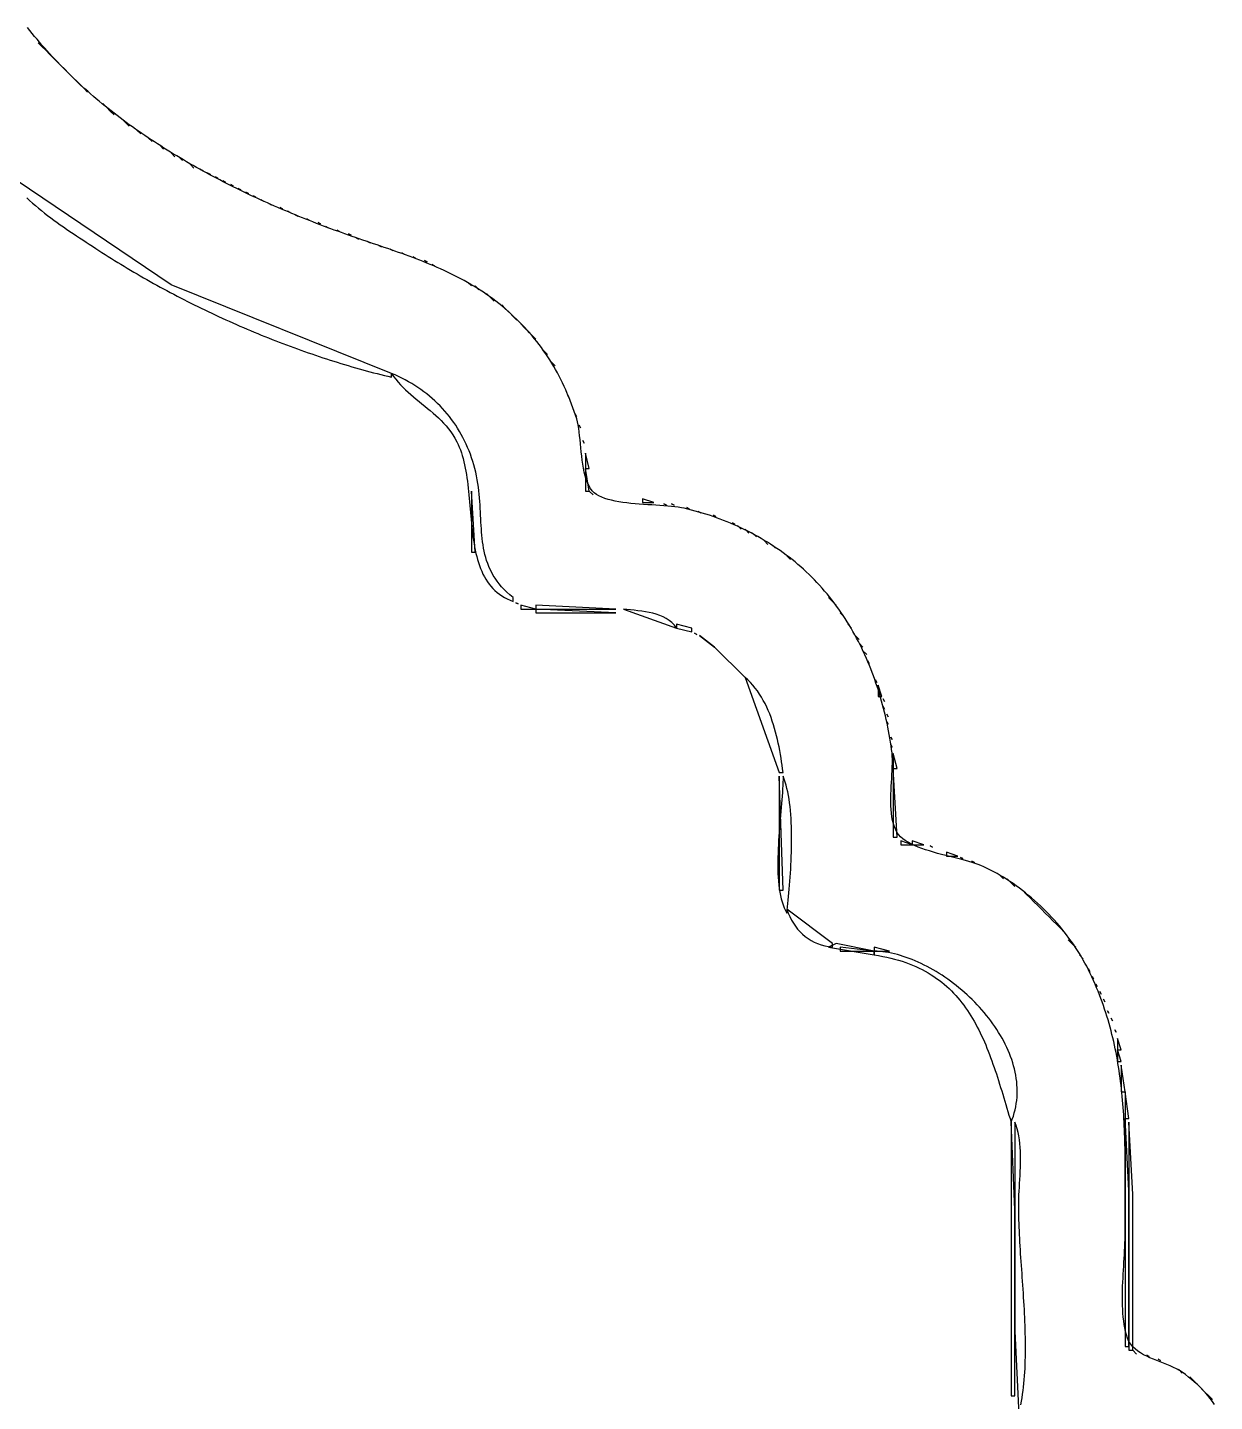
# Model space of a CAD drawing. Extents: x 0 to 2380, y 238 to 1416.
# Drawn here: x 643.2 to 955.5, y 613.5 to 975 of the extents above; entities that cross this region are included whole.
import ezdxf

# ---------------------------------------------------------------- set-up
doc = ezdxf.new("R2010")
doc.units = 0
doc.header["$MEASUREMENT"] = 0
for name, color, linetype in [('C139', 139, 'Continuous'), ('C147', 147, 'Continuous'), ('C149', 149, 'Continuous'), ('C250', 250, 'Continuous'), ('C251', 251, 'Continuous'), ('C252', 252, 'Continuous'), ('C253', 253, 'Continuous'), ('C254', 254, 'Continuous'), ('C37', 37, 'Continuous'), ('C59', 59, 'Continuous'), ('C87', 87, 'Continuous')]:
    doc.layers.add(name, color=color, linetype=linetype)

msp = doc.modelspace()

# ---------------------------------------------------------------- linework, layer by layer
at = {"layer": 'C139'}
for points in [[(842, 778), (841.99, 777.22), (841.97, 776.39), (841.93, 775.54), (841.89, 774.65), (841.83, 773.73), (841.76, 772.78), (841.69, 771.8), (841.61, 770.8), (841.52, 769.78), (841.43, 768.74), (841.34, 767.68), (841.25, 766.61), (841.16, 765.53), (841.07, 764.43), (840.99, 763.33), (840.91, 762.23), (840.84, 761.12), (840.77, 760.01), (840.72, 758.9), (840.68, 757.8), (840.65, 756.7), (840.63, 755.62), (840.63, 754.54), (840.64, 753.48), (840.67, 752.43), (840.73, 751.41), (840.8, 750.4), (840.9, 749.42), (841.02, 748.46), (841.16, 747.53), (841.33, 746.63), (841.53, 745.76), (841.76, 744.93), (842.02, 744.14), (842.31, 743.38), (842.64, 742.67), (843, 742), (843.09, 742.8), (843.18, 743.64), (843.27, 744.52), (843.36, 745.43), (843.45, 746.36), (843.54, 747.33), (843.63, 748.32), (843.71, 749.33), (843.79, 750.37), (843.87, 751.42), (843.94, 752.5), (844.01, 753.58), (844.07, 754.68), (844.13, 755.79), (844.17, 756.9), (844.21, 758.02), (844.24, 759.14), (844.26, 760.27), (844.26, 761.39), (844.26, 762.5), (844.24, 763.62), (844.21, 764.72), (844.17, 765.81), (844.11, 766.89), (844.04, 767.96), (843.95, 769), (843.84, 770.03), (843.72, 771.03), (843.57, 772.01), (843.41, 772.97), (843.23, 773.89), (843.03, 774.78), (842.81, 775.64), (842.56, 776.47), (842.29, 777.25), (842, 778)], [(903, 687), (903, 632), (904, 610)], [(904.59, 612.65), (904.75, 613.56), (904.9, 614.48), (905.04, 615.42), (905.17, 616.36), (905.28, 617.31), (905.38, 618.27), (905.46, 619.24), (905.54, 620.22), (905.6, 621.21), (905.66, 622.2), (905.7, 623.2), (905.74, 624.21), (905.76, 625.23), (905.78, 626.25), (905.78, 627.28), (905.78, 628.31), (905.77, 629.34), (905.76, 630.38), (905.73, 631.43), (905.7, 632.47), (905.67, 633.52), (905.63, 634.58), (905.58, 635.63), (905.53, 636.69), (905.48, 637.74), (905.42, 638.8), (905.36, 639.86), (905.29, 640.91), (905.22, 641.97), (905.16, 643.03), (905.08, 644.08), (905.01, 645.13), (904.94, 646.18), (904.87, 647.22), (904.79, 648.26), (904.72, 649.3), (904.65, 650.34), (904.58, 651.36), (904.51, 652.39), (904.45, 653.4), (904.38, 654.42), (904.33, 655.42), (904.27, 656.42), (904.22, 657.41), (904.17, 658.39), (904.13, 659.36), (904.09, 660.33), (904.06, 661.28), (904.03, 662.23), (904.02, 663.16), (904, 664.09), (904, 665), (904.01, 665.93), (904.04, 666.88), (904.07, 667.86), (904.12, 668.86), (904.18, 669.87), (904.24, 670.9), (904.3, 671.95), (904.36, 673), (904.41, 674.06), (904.45, 675.12), (904.47, 676.18), (904.49, 677.24), (904.48, 678.3), (904.45, 679.34), (904.39, 680.37), (904.31, 681.39), (904.19, 682.39), (904.04, 683.36), (903.84, 684.32), (903.61, 685.24), (903.33, 686.14), (903, 687)]]:
    msp.add_lwpolyline(points, dxfattribs=at)
at = {"layer": 'C147'}
msp.add_lwpolyline([(810.67, 849.67), (811.33, 849.33), (810.67, 849.67)], dxfattribs=at)
at = {"layer": 'C149'}
msp.add_lwpolyline([(760, 853), (760, 837), (761, 837), (760, 853)], dxfattribs=at)
at = {"layer": 'C250'}
for points in [[(646, 971), (647, 970), (646, 971)], [(658, 959), (659, 958), (658, 959)], [(665, 953), (666, 952), (665, 953)], [(669, 950), (670, 949), (669, 950)], [(681, 942), (682, 941), (681, 942)], [(686, 939), (687, 938), (686, 939)], [(759, 908), (760, 907), (759, 908)], [(765, 904), (766, 903), (765, 904)], [(771, 899), (772, 898), (771, 899)], [(773, 897), (774, 896), (773, 897)], [(739, 884), (739.54, 883.2), (740.11, 882.44), (740.71, 881.71), (741.34, 881.01), (741.99, 880.33), (742.66, 879.68), (743.35, 879.04), (744.06, 878.41), (744.78, 877.8), (745.51, 877.2), (746.24, 876.6), (746.98, 876), (747.72, 875.41), (748.46, 874.8), (749.19, 874.19), (749.92, 873.57), (750.64, 872.93), (751.34, 872.28), (752.03, 871.6), (752.7, 870.9), (753.35, 870.17), (753.98, 869.41), (754.57, 868.62), (755.14, 867.79), (755.68, 866.92), (756.18, 866), (756.51, 865.31), (756.82, 864.61), (757.1, 863.88), (757.37, 863.13), (757.61, 862.36), (757.83, 861.57), (758.03, 860.76), (758.22, 859.94), (758.39, 859.1), (758.55, 858.25), (758.69, 857.39), (758.82, 856.52), (758.94, 855.63), (759.05, 854.74), (759.15, 853.84), (759.24, 852.93), (759.33, 852.01), (759.42, 851.09), (759.5, 850.17), (759.58, 849.24), (759.66, 848.31), (759.74, 847.39), (759.82, 846.46), (759.9, 845.54), (759.99, 844.61), (760.09, 843.7), (760.19, 842.78), (760.3, 841.88), (760.42, 840.98), (760.55, 840.09), (760.69, 839.21), (760.84, 838.34), (761.01, 837.49), (761.2, 836.64), (761.4, 835.82), (761.62, 835), (761.86, 834.21), (762.12, 833.43), (762.41, 832.67), (762.72, 831.93), (763.05, 831.21), (763.41, 830.51), (763.79, 829.84), (764.2, 829.19), (764.65, 828.57), (765.12, 827.97), (765.63, 827.4), (766.17, 826.87), (766.75, 826.36), (767.36, 825.88), (768.01, 825.43), (768.69, 825.02), (769.42, 824.65), (770.19, 824.3), (771, 824), (771, 825), (770.15, 825.71), (769.36, 826.42), (768.63, 827.14), (767.96, 827.87), (767.34, 828.61), (766.77, 829.35), (766.25, 830.11), (765.77, 830.86), (765.34, 831.63), (764.96, 832.4), (764.61, 833.18), (764.29, 833.97), (764.02, 834.77), (763.77, 835.57), (763.56, 836.38), (763.37, 837.2), (763.21, 838.02), (763.07, 838.85), (762.95, 839.69), (762.84, 840.54), (762.76, 841.39), (762.68, 842.25), (762.62, 843.12), (762.57, 843.99), (762.52, 844.87), (762.47, 845.76), (762.43, 846.66), (762.38, 847.56), (762.34, 848.47), (762.28, 849.39), (762.22, 850.31), (762.15, 851.24), (762.06, 852.18), (761.96, 853.12), (761.84, 854.08), (761.7, 855.03), (761.54, 856), (761.34, 857), (761.13, 857.98), (760.89, 858.95), (760.63, 859.91), (760.35, 860.85), (760.05, 861.79), (759.73, 862.7), (759.38, 863.61), (759.02, 864.5), (758.63, 865.38), (758.22, 866.24), (757.79, 867.09), (757.34, 867.92), (756.87, 868.74), (756.38, 869.55), (755.87, 870.34), (755.34, 871.11), (754.8, 871.87), (754.23, 872.61), (753.64, 873.34), (753.03, 874.06), (752.4, 874.75), (751.76, 875.43), (751.09, 876.1), (750.41, 876.75), (749.71, 877.38), (748.99, 877.99), (748.25, 878.59), (747.5, 879.17), (746.73, 879.73), (745.94, 880.28), (745.13, 880.81), (744.3, 881.32), (743.46, 881.81), (742.6, 882.29), (741.73, 882.74), (740.83, 883.18), (739.92, 883.6), (739, 884)], [(785.33, 878.33), (785.67, 877.67), (785.33, 878.33)], [(787.33, 873.33), (787.67, 872.67), (787.33, 873.33)], [(790, 859), (790, 853), (791, 853), (790, 859)], [(830, 844), (831, 843), (830, 844)], [(832, 843), (833, 842), (832, 843)], [(837, 840), (838, 839), (837, 840)], [(773, 823), (773, 822), (777, 822), (773, 823)], [(777, 822), (777, 821), (798, 821), (777, 822)], [(800, 822), (814, 817), (813.41, 817.76), (812.75, 818.43), (812.03, 819.01), (811.25, 819.51), (810.42, 819.95), (809.55, 820.31), (808.65, 820.62), (807.72, 820.88), (806.76, 821.1), (805.79, 821.28), (804.81, 821.43), (803.82, 821.56), (802.84, 821.68), (801.88, 821.78), (800.93, 821.89), (800, 822)], [(824, 812), (832, 804), (824, 812)], [(864.33, 808.33), (864.67, 807.67), (864.33, 808.33)], [(866.33, 803.33), (866.67, 802.67), (866.33, 803.33)], [(868.33, 796.33), (868.67, 795.67), (868.33, 796.33)], [(873, 761), (873, 760), (876, 760), (873, 761)], [(885, 758), (885, 757), (888, 757), (885, 758)], [(908, 745), (909, 744), (908, 745)], [(843, 743), (843.37, 742.01), (843.77, 741.07), (844.23, 740.18), (844.72, 739.34), (845.26, 738.55), (845.84, 737.8), (846.46, 737.1), (847.13, 736.46), (847.84, 735.87), (848.59, 735.32), (849.38, 734.83), (850.21, 734.39), (851.09, 734.01), (852, 733.67), (852.96, 733.39), (853.96, 733.17), (855, 733), (855, 734), (843, 743)], [(909, 744), (910, 743), (909, 744)], [(910, 743), (911, 742), (910, 743)], [(911, 742), (912, 741), (911, 742)], [(912, 741), (913, 740), (912, 741)], [(917, 735), (918, 734), (917, 735)], [(857, 733), (857, 732), (866, 732), (857, 733)], [(866, 732), (866, 731), (867.13, 730.82), (868.23, 730.62), (869.3, 730.4), (870.34, 730.16), (871.36, 729.9), (872.35, 729.62), (873.32, 729.32), (874.26, 729), (875.18, 728.66), (876.07, 728.31), (876.94, 727.93), (877.78, 727.54), (878.6, 727.13), (879.4, 726.71), (880.18, 726.26), (880.94, 725.8), (881.68, 725.32), (882.39, 724.83), (883.09, 724.32), (883.76, 723.8), (884.42, 723.26), (885.06, 722.7), (885.68, 722.13), (886.28, 721.55), (886.86, 720.95), (887.43, 720.34), (887.98, 719.71), (888.52, 719.08), (889.04, 718.42), (889.54, 717.76), (890.03, 717.08), (890.51, 716.4), (890.97, 715.7), (891.42, 714.98), (891.86, 714.26), (892.29, 713.53), (892.7, 712.78), (893.11, 712.03), (893.5, 711.26), (893.88, 710.49), (894.25, 709.71), (894.61, 708.91), (894.97, 708.11), (895.31, 707.3), (895.65, 706.49), (895.98, 705.66), (896.3, 704.83), (896.62, 703.98), (896.93, 703.14), (897.23, 702.28), (897.53, 701.42), (897.83, 700.55), (898.12, 699.68), (898.4, 698.8), (898.69, 697.92), (898.97, 697.03), (899.25, 696.13), (899.52, 695.24), (899.8, 694.33), (900.07, 693.43), (900.34, 692.52), (900.62, 691.6), (900.89, 690.69), (901.17, 689.77), (901.44, 688.85), (901.72, 687.92), (902, 687), (902.32, 687.8), (902.6, 688.61), (902.84, 689.42), (903.05, 690.24), (903.23, 691.06), (903.37, 691.88), (903.48, 692.7), (903.56, 693.53), (903.6, 694.36), (903.62, 695.19), (903.6, 696.02), (903.55, 696.85), (903.48, 697.68), (903.37, 698.51), (903.24, 699.33), (903.07, 700.16), (902.88, 700.99), (902.67, 701.81), (902.43, 702.63), (902.16, 703.45), (901.87, 704.26), (901.55, 705.08), (901.21, 705.88), (900.85, 706.68), (900.47, 707.48), (900.06, 708.27), (899.63, 709.06), (899.18, 709.84), (898.72, 710.61), (898.23, 711.38), (897.72, 712.14), (897.2, 712.89), (896.66, 713.63), (896.1, 714.37), (895.52, 715.09), (894.93, 715.81), (894.33, 716.52), (893.71, 717.21), (893.07, 717.9), (892.42, 718.57), (891.76, 719.23), (891.09, 719.88), (890.41, 720.52), (889.71, 721.15), (889.01, 721.76), (888.29, 722.36), (887.57, 722.94), (886.83, 723.51), (886.09, 724.07), (885.34, 724.61), (884.59, 725.14), (883.83, 725.64), (883.06, 726.14), (882.29, 726.61), (881.51, 727.07), (880.73, 727.51), (879.95, 727.94), (879.16, 728.34), (878.38, 728.73), (877.59, 729.09), (876.8, 729.44), (876.01, 729.77), (875.22, 730.07), (874.43, 730.36), (873.64, 730.62), (872.86, 730.86), (872.08, 731.08), (871.3, 731.28), (870.53, 731.46), (869.76, 731.61), (868.99, 731.74), (868.23, 731.84), (867.48, 731.92), (866.74, 731.97), (866, 732)], [(922.33, 727.33), (922.67, 726.67), (922.33, 727.33)], [(923.33, 725.33), (923.67, 724.67), (923.33, 725.33)], [(924.33, 723.33), (924.67, 722.67), (924.33, 723.33)], [(925.33, 721.33), (925.67, 720.67), (925.33, 721.33)], [(927.33, 716.33), (927.67, 715.67), (927.33, 716.33)], [(930, 706), (930, 703), (931, 703), (930, 706)], [(932, 688), (932, 628), (933, 628), (933, 669), (932, 688)], [(946, 622), (947, 621), (946, 622)], [(951, 618), (952, 617), (951, 618)], [(952, 617), (953, 616), (952, 617)]]:
    msp.add_lwpolyline(points, dxfattribs=at)
at = {"layer": 'C251'}
for points in [[(670, 949.43), (669.19, 950.01), (668.39, 950.61), (667.59, 951.21), (666.79, 951.81), (666, 952.42), (665.21, 953.04), (664.42, 953.67), (663.64, 954.3), (662.86, 954.94), (662.09, 955.58), (661.32, 956.23), (660.56, 956.88), (659.8, 957.55), (659.05, 958.21), (658.3, 958.89), (657.55, 959.57), (656.81, 960.25), (656.08, 960.94), (655.35, 961.63), (654.62, 962.33), (653.91, 963.04), (653.19, 963.75), (652.48, 964.47), (651.78, 965.19), (651.09, 965.92), (650.4, 966.65), (649.71, 967.38), (649.03, 968.12), (648.36, 968.87), (647.69, 969.62), (647.03, 970.38), (646.38, 971.14), (645.73, 971.9), (645.09, 972.67), (644.46, 973.44), (643.83, 974.22), (643.21, 975)], [(647, 970), (648, 969), (647, 970)], [(654, 963), (655, 962), (654, 963)], [(655, 962), (656, 961), (655, 962)], [(656, 961), (657, 960), (656, 961)], [(657, 960), (658, 959), (657, 960)], [(664, 954), (665, 953), (664, 954)], [(723, 922.05), (722.06, 922.4), (721.13, 922.75), (720.19, 923.11), (719.26, 923.47), (718.33, 923.83), (717.4, 924.2), (716.47, 924.57), (715.55, 924.94), (714.62, 925.31), (713.7, 925.69), (712.77, 926.07), (711.85, 926.46), (710.93, 926.84), (710.02, 927.23), (709.1, 927.63), (708.19, 928.03), (707.27, 928.43), (706.36, 928.83), (705.45, 929.24), (704.55, 929.65), (703.64, 930.07), (702.74, 930.48), (701.84, 930.91), (700.94, 931.33), (700.04, 931.76), (699.14, 932.2), (698.25, 932.63), (697.36, 933.07), (696.47, 933.52), (695.58, 933.97), (694.69, 934.42), (693.81, 934.88), (692.93, 935.34), (692.05, 935.8), (691.17, 936.27), (690.29, 936.74), (689.42, 937.22), (688.55, 937.7), (687.68, 938.19), (686.81, 938.68), (685.95, 939.17), (685.09, 939.67), (684.23, 940.17), (683.37, 940.68), (682.52, 941.19), (681.66, 941.71), (680.81, 942.23), (679.97, 942.75), (679.12, 943.28), (678.28, 943.82), (677.44, 944.36), (676.6, 944.9), (675.77, 945.45), (674.93, 946), (674.11, 946.56), (673.28, 947.13), (672.46, 947.69), (671.63, 948.27), (670.82, 948.85), (670, 949.43)], [(672, 948), (673, 947), (672, 948)], [(675, 946), (676, 945), (675, 946)], [(678, 944), (679, 943), (678, 944)], [(683, 941), (684, 940), (683, 941)], [(643, 930.19), (643.75, 929.5), (644.51, 928.81), (645.29, 928.14), (646.08, 927.48), (646.87, 926.83), (647.68, 926.19), (648.49, 925.56), (649.32, 924.94), (650.15, 924.32), (650.98, 923.71), (651.82, 923.11), (652.67, 922.52), (653.52, 921.94), (654.37, 921.36), (655.22, 920.78), (656.08, 920.21), (656.93, 919.65), (657.78, 919.09), (658.63, 918.53), (659.48, 917.98), (660.33, 917.43), (661.17, 916.89), (662, 916.34), (662.81, 915.82), (663.63, 915.29), (664.46, 914.76), (665.28, 914.24), (666.11, 913.72), (666.95, 913.21), (667.79, 912.69), (668.63, 912.18), (669.47, 911.67), (670.32, 911.16), (671.18, 910.66), (672.03, 910.15), (672.89, 909.65), (673.76, 909.16), (674.63, 908.66), (675.5, 908.17), (676.37, 907.68), (677.25, 907.2), (678.13, 906.71), (679.01, 906.23), (679.9, 905.76), (680.79, 905.28), (681.68, 904.81), (682.57, 904.34), (683.47, 903.88), (684.37, 903.41), (685.28, 902.95), (686.18, 902.5), (687.09, 902.04), (688, 901.6), (688.91, 901.15), (689.83, 900.71), (690.75, 900.27), (691.67, 899.83), (692.59, 899.4), (693.51, 898.97), (694.44, 898.54), (695.36, 898.12), (696.29, 897.7), (697.23, 897.28), (698.16, 896.87), (699.09, 896.46), (700.03, 896.06), (700.97, 895.65), (701.91, 895.26), (702.85, 894.86), (703.79, 894.47), (704.73, 894.09), (705.68, 893.7), (706.62, 893.32), (707.57, 892.95), (708.52, 892.58), (709.47, 892.21), (710.42, 891.85), (711.37, 891.49), (712.32, 891.14), (713.27, 890.79), (714.22, 890.44), (715.17, 890.1), (716.13, 889.76), (717.08, 889.43), (718.04, 889.1), (718.99, 888.77), (719.95, 888.45), (720.9, 888.13), (721.86, 887.82), (722.81, 887.51), (723.77, 887.21), (724.72, 886.91), (725.68, 886.62), (726.63, 886.33), (727.59, 886.04), (728.54, 885.76), (729.5, 885.49), (730.45, 885.22), (731.4, 884.95), (732.35, 884.69), (733.31, 884.43), (734.26, 884.18), (735.21, 883.94), (736.16, 883.7), (737.11, 883.46), (738.05, 883.23), (739, 883), (739, 884), (681, 907.31), (637, 937)], [(787.7, 872), (787.38, 873), (787.06, 873.98), (786.72, 874.95), (786.37, 875.92), (786.01, 876.87), (785.63, 877.81), (785.24, 878.74), (784.84, 879.67), (784.43, 880.58), (784, 881.48), (783.56, 882.37), (783.11, 883.26), (782.64, 884.13), (782.16, 884.99), (781.67, 885.84), (781.16, 886.69), (780.64, 887.52), (780.1, 888.35), (779.55, 889.17), (778.99, 889.97), (778.41, 890.77), (777.82, 891.56), (777.22, 892.34), (776.6, 893.11), (775.96, 893.88), (775.31, 894.63), (774.65, 895.38), (773.97, 896.12), (773.27, 896.85), (772.57, 897.57), (771.84, 898.28), (771.1, 898.99), (770.35, 899.69), (769.57, 900.38), (768.79, 901.06), (767.99, 901.74), (767.2, 902.37), (766.41, 902.99), (765.62, 903.6), (764.81, 904.19), (764, 904.76), (763.17, 905.32), (762.35, 905.86), (761.51, 906.4), (760.67, 906.91), (759.82, 907.42), (758.96, 907.91), (758.1, 908.4), (757.23, 908.87), (756.36, 909.32), (755.48, 909.77), (754.59, 910.21), (753.7, 910.64), (752.81, 911.06), (751.91, 911.47), (751, 911.87), (750.1, 912.26), (749.18, 912.65), (748.27, 913.02), (747.35, 913.4), (746.43, 913.76), (745.5, 914.12), (744.57, 914.47), (743.64, 914.82), (742.71, 915.17), (741.78, 915.51), (740.84, 915.84), (739.9, 916.17), (738.96, 916.5), (738.02, 916.83), (737.08, 917.15), (736.14, 917.48), (735.19, 917.8), (734.25, 918.12), (733.31, 918.44), (732.36, 918.76), (731.42, 919.08), (730.48, 919.4), (729.54, 919.72), (728.6, 920.05), (727.66, 920.37), (726.73, 920.7), (725.79, 921.03), (724.86, 921.37), (723.93, 921.71), (723, 922.05)], [(729.67, 919.67), (730.33, 919.33), (729.67, 919.67)], [(732.67, 918.67), (733.33, 918.33), (732.67, 918.67)], [(735.67, 917.67), (736.33, 917.33), (735.67, 917.67)], [(761, 907), (762, 906), (761, 907)], [(764, 905), (765, 904), (764, 905)], [(769, 901), (770, 900), (769, 901)], [(770, 900), (771, 899), (770, 900)], [(774, 896), (775, 895), (774, 896)], [(775, 895), (776, 894), (775, 895)], [(779, 890), (780, 889), (779, 890)], [(792.32, 852.6), (791.79, 853.13), (791.31, 853.75), (790.9, 854.46), (790.53, 855.25), (790.22, 856.11), (789.94, 857.03), (789.7, 858), (789.5, 859.02), (789.32, 860.07), (789.17, 861.14), (789.03, 862.23), (788.91, 863.32), (788.8, 864.41), (788.7, 865.49), (788.59, 866.56), (788.48, 867.59), (788.36, 868.58), (788.23, 869.53), (788.07, 870.42), (787.9, 871.25), (787.7, 872)], [(788.33, 870.33), (788.67, 869.67), (788.33, 870.33)], [(789.33, 866.33), (789.67, 865.67), (789.33, 866.33)], [(870.57, 785), (870.42, 786), (870.27, 786.99), (870.1, 787.98), (869.93, 788.97), (869.74, 789.96), (869.55, 790.94), (869.35, 791.93), (869.13, 792.91), (868.91, 793.88), (868.68, 794.86), (868.43, 795.83), (868.18, 796.79), (867.92, 797.76), (867.65, 798.72), (867.36, 799.68), (867.07, 800.63), (866.76, 801.58), (866.45, 802.52), (866.12, 803.46), (865.79, 804.4), (865.44, 805.33), (865.08, 806.26), (864.71, 807.18), (864.33, 808.09), (863.94, 809.01), (863.54, 809.91), (863.12, 810.81), (862.7, 811.71), (862.26, 812.6), (861.81, 813.48), (861.35, 814.36), (860.87, 815.23), (860.39, 816.1), (859.89, 816.96), (859.38, 817.81), (858.86, 818.66), (858.32, 819.5), (857.78, 820.33), (857.22, 821.16), (856.65, 821.97), (856.06, 822.79), (855.46, 823.59), (854.85, 824.39), (854.23, 825.17), (853.59, 825.96), (852.94, 826.73), (852.28, 827.49), (851.6, 828.25), (850.91, 829), (850.23, 829.71), (849.54, 830.41), (848.83, 831.1), (848.12, 831.78), (847.39, 832.45), (846.66, 833.1), (845.91, 833.75), (845.15, 834.38), (844.38, 835), (843.6, 835.61), (842.82, 836.21), (842.02, 836.8), (841.21, 837.37), (840.4, 837.94), (839.57, 838.49), (838.74, 839.03), (837.9, 839.56), (837.05, 840.07), (836.2, 840.57), (835.33, 841.07), (834.46, 841.55), (833.59, 842.01), (832.7, 842.47), (831.81, 842.91), (830.92, 843.34), (830.02, 843.76), (829.11, 844.16), (828.2, 844.56), (827.28, 844.94), (826.36, 845.3), (825.44, 845.66), (824.51, 846), (823.57, 846.33), (822.64, 846.65), (821.7, 846.95), (820.75, 847.24), (819.81, 847.52), (818.86, 847.78), (817.91, 848.04), (816.95, 848.27), (816, 848.5), (815.25, 848.65), (814.43, 848.79), (813.56, 848.9), (812.64, 849), (811.67, 849.09), (810.66, 849.17), (809.62, 849.24), (808.56, 849.3), (807.48, 849.37), (806.38, 849.44), (805.27, 849.51), (804.16, 849.59), (803.06, 849.68), (801.96, 849.78), (800.89, 849.9), (799.83, 850.04), (798.8, 850.2), (797.81, 850.39), (796.85, 850.6), (795.95, 850.84), (795.09, 851.12), (794.3, 851.43), (793.56, 851.78), (792.9, 852.17), (792.32, 852.6)], [(805, 851), (805, 850), (808, 850), (805, 851)], [(819.67, 847.67), (820.33, 847.33), (819.67, 847.67)], [(834, 842), (835, 841), (834, 842)], [(843, 836), (844, 835), (843, 836)], [(854, 825), (855, 824), (854, 825)], [(771.67, 823.67), (772.33, 823.33), (771.67, 823.67)], [(857, 821), (858, 820), (857, 821)], [(814, 818), (814, 817), (818, 816), (818, 817), (814, 818)], [(859, 818), (860, 817), (859, 818)], [(818.67, 815.67), (819.33, 815.33), (818.67, 815.67)], [(820, 815), (824, 812), (820, 815)], [(832, 804), (841, 779), (842, 779), (841.88, 779.93), (841.75, 780.88), (841.61, 781.83), (841.46, 782.79), (841.3, 783.76), (841.13, 784.74), (840.94, 785.72), (840.74, 786.7), (840.53, 787.68), (840.29, 788.66), (840.04, 789.63), (839.77, 790.6), (839.48, 791.57), (839.17, 792.52), (838.84, 793.47), (838.48, 794.4), (838.1, 795.32), (837.69, 796.22), (837.26, 797.11), (836.8, 797.97), (836.31, 798.82), (835.79, 799.64), (835.25, 800.44), (834.66, 801.21), (834.05, 801.95), (833.4, 802.67), (832.72, 803.35), (832, 804)], [(869.33, 792.33), (869.67, 791.67), (869.33, 792.33)], [(870.33, 786.33), (870.67, 785.67), (870.33, 786.33)], [(872.03, 763.15), (871.63, 763.89), (871.3, 764.69), (871.03, 765.52), (870.81, 766.4), (870.64, 767.31), (870.52, 768.25), (870.43, 769.22), (870.38, 770.21), (870.36, 771.22), (870.37, 772.24), (870.39, 773.27), (870.43, 774.31), (870.48, 775.36), (870.54, 776.4), (870.6, 777.43), (870.66, 778.45), (870.71, 779.46), (870.74, 780.46), (870.76, 781.43), (870.76, 782.37), (870.73, 783.28), (870.67, 784.16), (870.57, 785)], [(841, 778), (841, 748), (842, 748), (841, 778)], [(871, 780), (871, 762), (872, 762), (871, 780)], [(932.32, 631.02), (932.1, 631.92), (931.91, 632.85), (931.75, 633.79), (931.62, 634.75), (931.52, 635.72), (931.43, 636.71), (931.37, 637.71), (931.33, 638.72), (931.3, 639.74), (931.3, 640.77), (931.3, 641.81), (931.32, 642.85), (931.35, 643.89), (931.39, 644.93), (931.44, 645.98), (931.5, 647.02), (931.55, 648.06), (931.62, 649.1), (931.68, 650.13), (931.74, 651.16), (931.8, 652.17), (931.85, 653.18), (931.9, 654.17), (931.94, 655.15), (931.97, 656.12), (931.99, 657.07), (932, 658), (932, 659.02), (932, 660.04), (932.01, 661.06), (932.01, 662.07), (932.01, 663.09), (932.02, 664.1), (932.03, 665.11), (932.03, 666.12), (932.04, 667.13), (932.04, 668.14), (932.04, 669.14), (932.05, 670.14), (932.05, 671.15), (932.05, 672.15), (932.05, 673.15), (932.04, 674.14), (932.04, 675.14), (932.03, 676.13), (932.02, 677.13), (932.01, 678.12), (931.99, 679.11), (931.97, 680.1), (931.95, 681.08), (931.92, 682.07), (931.89, 683.05), (931.86, 684.03), (931.82, 685.02), (931.78, 686), (931.73, 686.98), (931.68, 687.95), (931.62, 688.93), (931.55, 689.9), (931.48, 690.88), (931.41, 691.85), (931.33, 692.82), (931.24, 693.79), (931.14, 694.76), (931.04, 695.73), (930.93, 696.69), (930.82, 697.66), (930.69, 698.62), (930.56, 699.59), (930.42, 700.55), (930.28, 701.51), (930.12, 702.47), (929.96, 703.43), (929.78, 704.38), (929.6, 705.34), (929.41, 706.29), (929.2, 707.25), (928.99, 708.2), (928.77, 709.15), (928.54, 710.1), (928.3, 711.05), (928.04, 712), (927.78, 712.95), (927.5, 713.9), (927.22, 714.84), (926.92, 715.79), (926.61, 716.73), (926.29, 717.68), (925.95, 718.62), (925.61, 719.56), (925.24, 720.5), (924.87, 721.44), (924.49, 722.38), (924.09, 723.32), (923.67, 724.26), (923.25, 725.19), (922.8, 726.13), (922.35, 727.07), (921.88, 728), (921.44, 728.83), (920.98, 729.66), (920.5, 730.5), (920, 731.33), (919.49, 732.15), (918.95, 732.98), (918.39, 733.8), (917.82, 734.62), (917.22, 735.43), (916.61, 736.24), (915.99, 737.05), (915.35, 737.84), (914.69, 738.63), (914.02, 739.41), (913.33, 740.19), (912.63, 740.95), (911.92, 741.7), (911.19, 742.45), (910.45, 743.18), (909.71, 743.9), (908.94, 744.61), (908.17, 745.3), (907.39, 745.99), (906.6, 746.66), (905.8, 747.31), (905, 747.95), (904.18, 748.57), (903.36, 749.17), (902.53, 749.76), (901.7, 750.33), (900.86, 750.88), (900.01, 751.41), (899.16, 751.92), (898.31, 752.41), (897.45, 752.88), (896.59, 753.33), (895.73, 753.76), (894.86, 754.16), (894, 754.54), (893.33, 754.8), (892.58, 755.06), (891.77, 755.31), (890.9, 755.57), (889.97, 755.82), (889, 756.08), (887.99, 756.33), (886.95, 756.6), (885.89, 756.86), (884.82, 757.14), (883.73, 757.42), (882.65, 757.72), (881.58, 758.02), (880.52, 758.34), (879.48, 758.67), (878.47, 759.02), (877.51, 759.39), (876.58, 759.78), (875.71, 760.19), (874.9, 760.62), (874.16, 761.07), (873.5, 761.55), (872.91, 762.05), (872.42, 762.59), (872.03, 763.15)], [(888.67, 756.67), (889.33, 756.33), (888.67, 756.67)], [(899, 752), (900, 751), (899, 752)], [(902, 750), (903, 749), (902, 750)], [(906, 747), (907, 746), (906, 747)], [(907, 746), (908, 745), (907, 746)], [(913, 740), (914, 739), (913, 740)], [(914, 739), (915, 738), (914, 739)], [(920, 731), (921, 730), (920, 731)], [(926.33, 719.33), (926.67, 718.67), (926.33, 719.33)], [(928.33, 714.33), (928.67, 713.67), (928.33, 714.33)], [(931, 702), (931, 695), (932, 695), (931, 702)], [(902, 687), (902, 615), (903, 615), (903, 664), (902, 687)], [(955.52, 612.73), (954.95, 613.52), (954.36, 614.29), (953.75, 615.05), (953.11, 615.8), (952.44, 616.53), (951.75, 617.24), (951.03, 617.94), (950.28, 618.62), (949.5, 619.29), (948.7, 619.94), (947.86, 620.58), (947, 621.2), (946.28, 621.66), (945.52, 622.09), (944.71, 622.48), (943.87, 622.86), (943, 623.22), (942.11, 623.57), (941.21, 623.91), (940.32, 624.26), (939.42, 624.62), (938.54, 624.99), (937.69, 625.39), (936.86, 625.82), (936.07, 626.28), (935.33, 626.78), (934.65, 627.33), (934.02, 627.93), (933.47, 628.6), (933, 629.33), (932.61, 630.13), (932.32, 631.02)], [(934, 627), (935, 626), (934, 627)], [(950, 619), (951, 618), (950, 619)], [(953, 616), (954, 615), (953, 616)]]:
    msp.add_lwpolyline(points, dxfattribs=at)
at = {"layer": 'C252'}
for points in [[(648, 969), (649, 968), (648, 969)], [(649, 968), (650, 967), (649, 968)], [(650, 967), (651, 966), (650, 967)], [(651, 966), (652, 965), (651, 966)], [(652, 965), (653, 964), (652, 965)], [(653, 964), (654, 963), (653, 964)], [(663, 955), (664, 954), (663, 955)], [(668, 951), (669, 950), (668, 951)], [(704.67, 929.67), (705.33, 929.33), (704.67, 929.67)], [(706.67, 928.67), (707.33, 928.33), (706.67, 928.67)], [(711.67, 926.67), (712.33, 926.33), (711.67, 926.67)], [(713.67, 925.67), (714.33, 925.33), (713.67, 925.67)], [(716.67, 924.67), (717.33, 924.33), (716.67, 924.67)], [(721.67, 922.67), (722.33, 922.33), (721.67, 922.67)], [(724.67, 921.67), (725.33, 921.33), (724.67, 921.67)], [(738.67, 916.67), (739.33, 916.33), (738.67, 916.67)], [(741.67, 915.67), (742.33, 915.33), (741.67, 915.67)], [(744.67, 914.67), (745.33, 914.33), (744.67, 914.67)], [(749.67, 912.67), (750.33, 912.33), (749.67, 912.67)], [(768, 902), (769, 901), (768, 902)], [(776, 894), (777, 893), (776, 894)], [(781, 887), (782, 886), (781, 887)], [(790, 863), (790, 859), (791, 859), (790, 863)], [(791, 853), (792, 852), (791, 853)], [(812.67, 849.67), (813.33, 849.33), (812.67, 849.67)], [(816.67, 848.67), (817.33, 848.33), (816.67, 848.67)], [(839, 839), (840, 838), (839, 839)], [(855, 824), (856, 823), (855, 824)], [(861, 815), (862, 814), (861, 815)], [(862, 813), (863, 812), (862, 813)], [(863, 811), (864, 810), (863, 811)], [(867, 802), (867, 799), (868, 799), (867, 802)], [(870.33, 788.33), (870.67, 787.67), (870.33, 788.33)], [(891.67, 755.67), (892.33, 755.33), (891.67, 755.67)], [(901, 751), (902, 750), (901, 751)], [(905, 748), (906, 747), (905, 748)], [(915, 738), (916, 737), (915, 738)], [(918, 734), (919, 733), (918, 734)], [(929.33, 711.33), (929.67, 710.67), (929.33, 711.33)], [(932, 695), (932, 688), (933, 688), (932, 695)], [(949, 620), (950, 619), (949, 620)], [(954, 615), (955, 614), (954, 615)]]:
    msp.add_lwpolyline(points, dxfattribs=at)
at = {"layer": 'C253'}
for points in [[(688.67, 937.67), (689.33, 937.33), (688.67, 937.67)], [(690.67, 936.67), (691.33, 936.33), (690.67, 936.67)], [(692.67, 935.67), (693.33, 935.33), (692.67, 935.67)], [(694.67, 934.67), (695.33, 934.33), (694.67, 934.67)], [(696.67, 933.67), (697.33, 933.33), (696.67, 933.67)], [(698.67, 932.67), (699.33, 932.33), (698.67, 932.67)], [(700.67, 931.67), (701.33, 931.33), (700.67, 931.67)], [(702.67, 930.67), (703.33, 930.33), (702.67, 930.67)], [(709.67, 927.67), (710.33, 927.33), (709.67, 927.67)], [(719.67, 923.67), (720.33, 923.33), (719.67, 923.67)], [(727.67, 920.67), (728.33, 920.33), (727.67, 920.67)], [(747.67, 913.67), (748.33, 913.33), (747.67, 913.67)], [(823.67, 846.67), (824.33, 846.33), (823.67, 846.67)], [(828.67, 844.67), (829.33, 844.33), (828.67, 844.67)], [(868.33, 798.33), (868.67, 797.67), (868.33, 798.33)], [(869.33, 794.33), (869.67, 793.67), (869.33, 794.33)], [(876, 761), (876, 760), (879, 760), (876, 761)], [(880.67, 759.67), (881.33, 759.33), (880.67, 759.67)], [(930, 709), (930, 706), (931, 706), (930, 709)], [(937.67, 625.67), (938.33, 625.33), (937.67, 625.67)], [(940.67, 624.67), (941.33, 624.33), (940.67, 624.67)]]:
    msp.add_lwpolyline(points, dxfattribs=at)
at = {"layer": 'C254'}
for points in [[(871, 784), (871, 780), (872, 780), (871, 784)], [(933, 687), (933, 627), (934, 627), (934, 668), (933, 687)]]:
    msp.add_lwpolyline(points, dxfattribs=at)
at = {"layer": 'C37'}
msp.add_lwpolyline([(854, 733), (866, 731), (866, 732), (856, 734), (854, 733)], dxfattribs=at)
at = {"layer": 'C59'}
msp.add_lwpolyline([(866, 733), (866, 732), (870, 732), (866, 733)], dxfattribs=at)
at = {"layer": 'C87'}
msp.add_lwpolyline([(777, 823), (777, 822), (798, 822), (777, 823)], dxfattribs=at)

doc.saveas('drawing.dxf')
